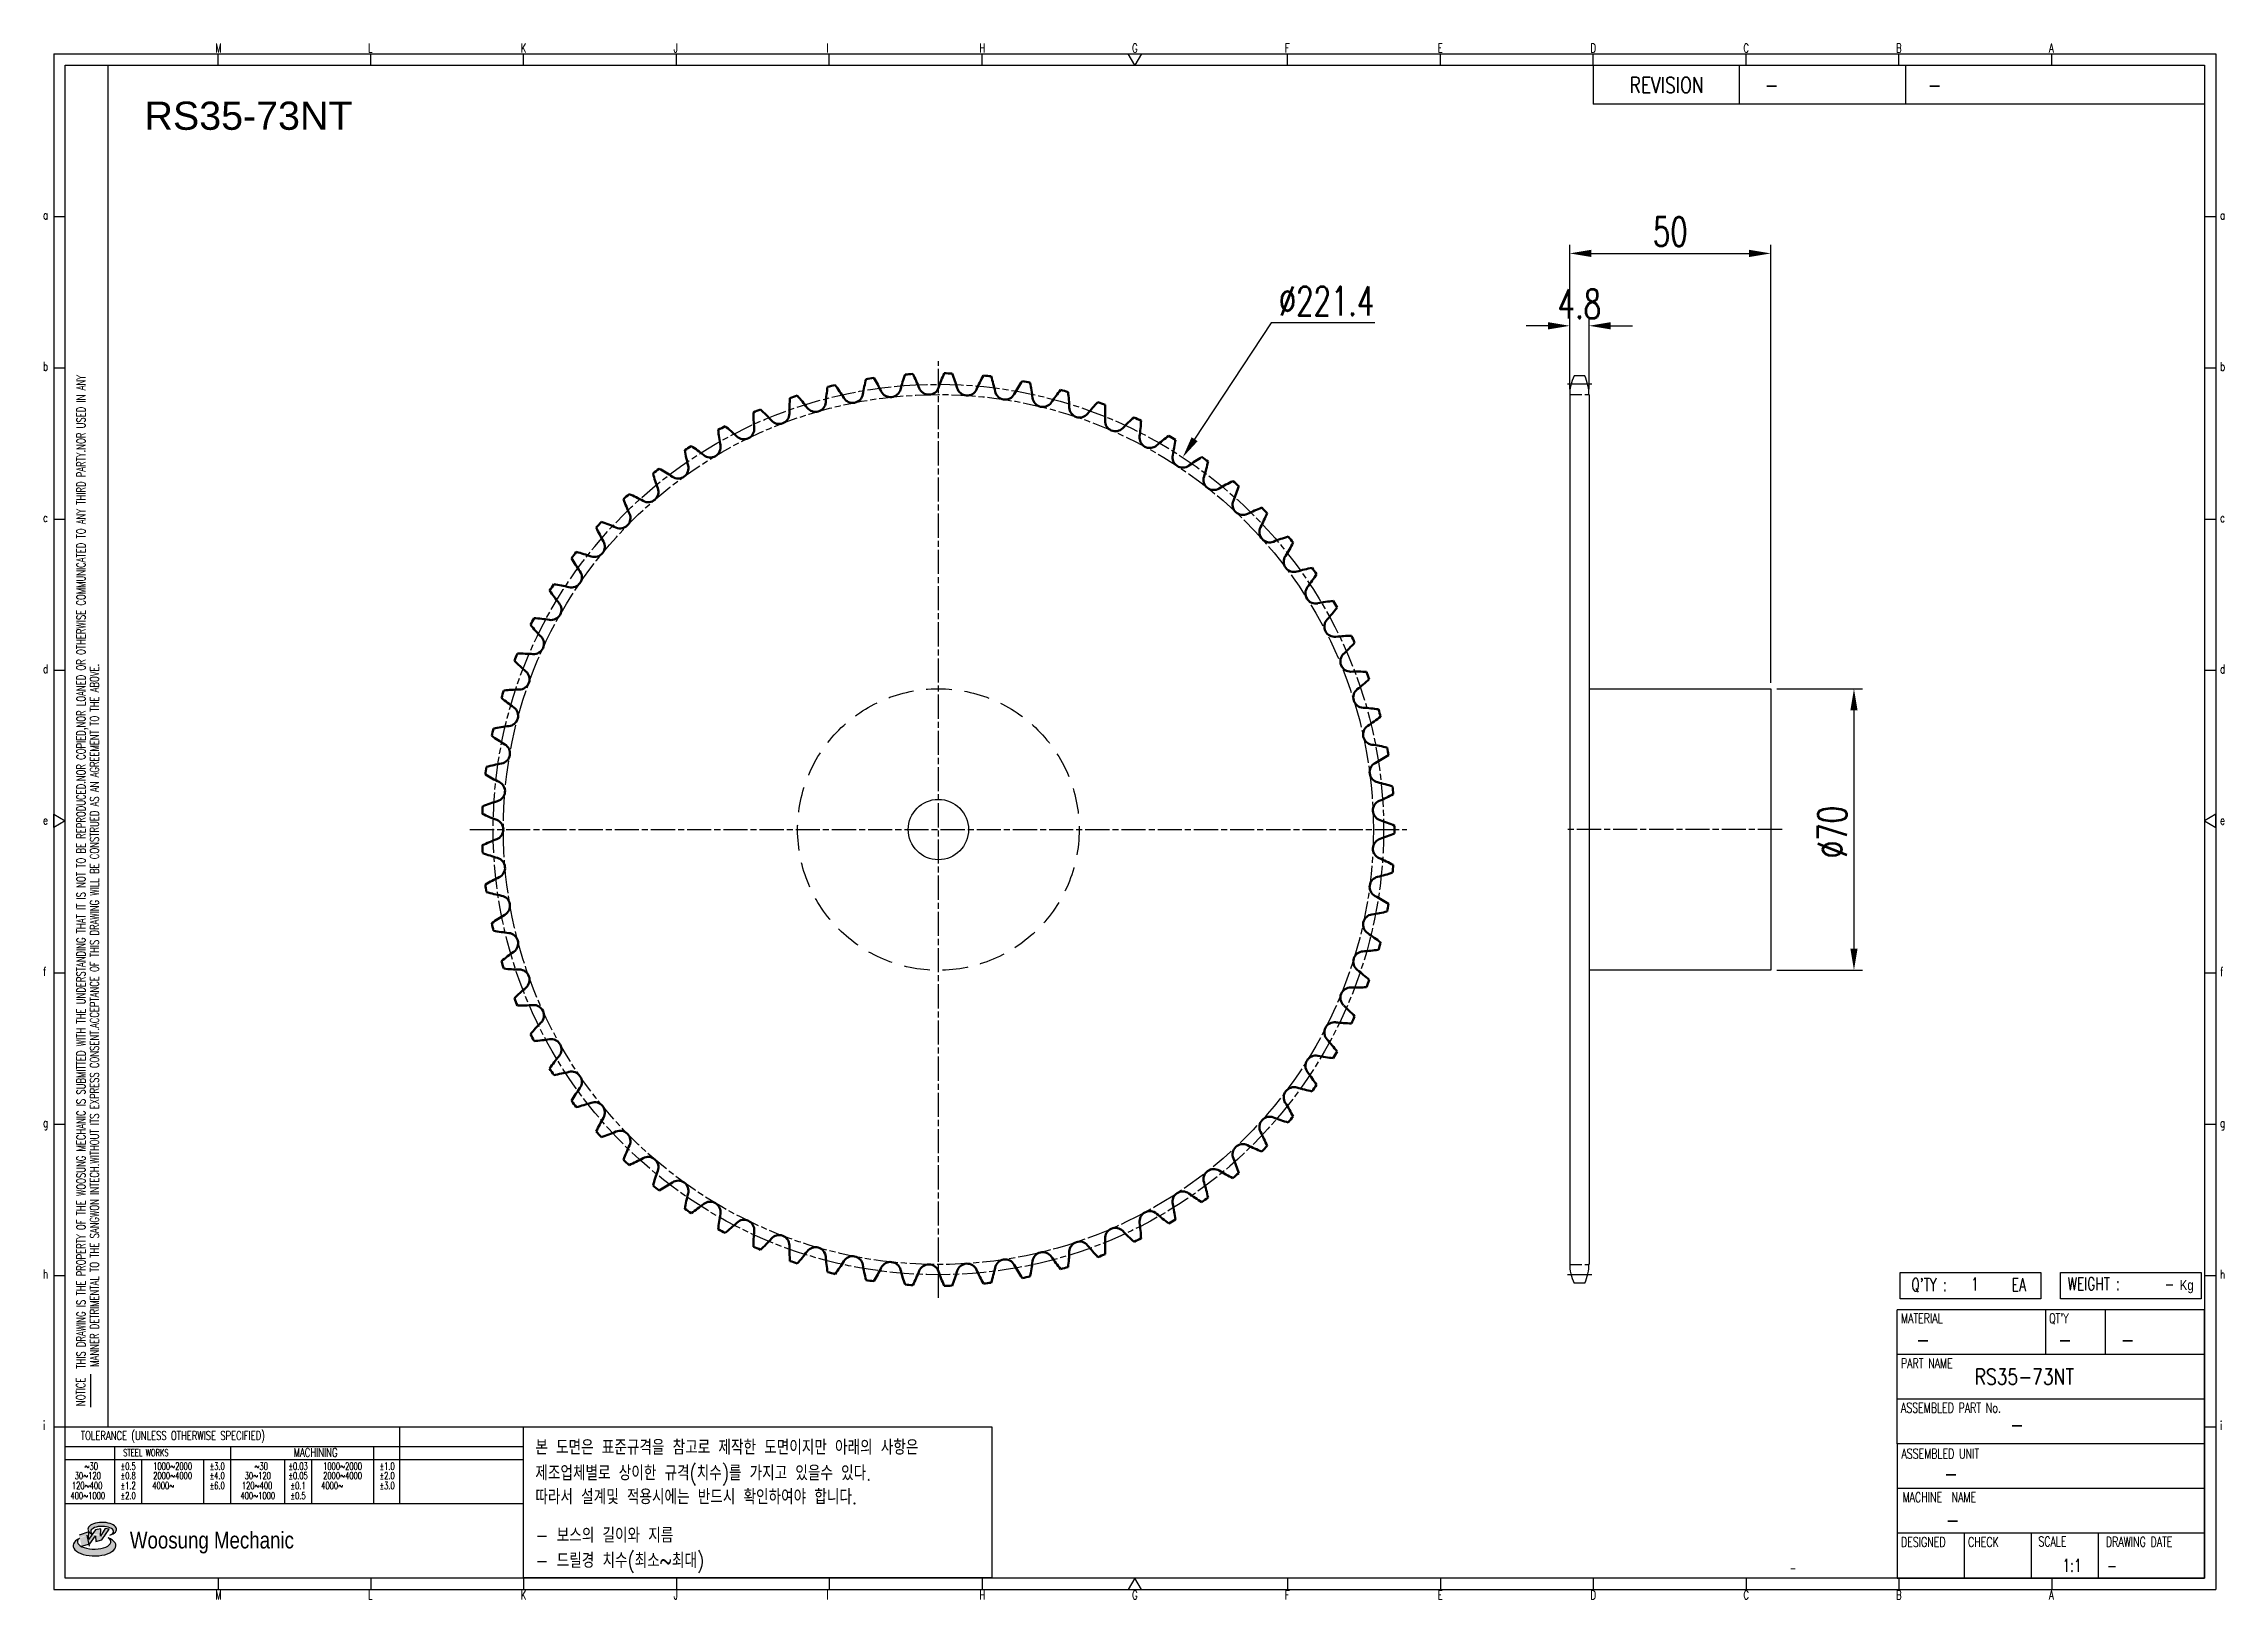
# Model space of a CAD drawing. Header units: millimetres. Extents: x -44813 to -44270, y 1095 to 1482.
import ezdxf
from ezdxf.enums import TextEntityAlignment as Align

# ---------------------------------------------------------------- set-up
doc = ezdxf.new("R2010")
doc.units = ezdxf.units.MM
for name, pattern in [('AM_ISO02W050', [7.5, 6, -1.5]), ('AM_ISO02W050x2', [3.75, 3, -0.75]), ('AM_ISO08W050', [18, 12, -1.5, 3, -1.5]), ('AM_ISO08W050x2', [9, 6, -0.75, 1.5, -0.75]), ('HIDDEN', [9.525, 6.35, -3.175])]:
    doc.linetypes.add(name, pattern=pattern)
for name, color, linetype, lineweight in [('AM_0N', 7, 'Continuous', 50), ('AM_3N', 6, 'AM_ISO02W050', 25), ('AM_7', 4, 'AM_ISO08W050', 25), ('AM_7N', 4, 'AM_ISO08W050', 25)]:
    doc.layers.add(name, color=color, linetype=linetype, lineweight=lineweight)
for name, color, linetype in [('HL', 2, 'HIDDEN'), ('S-DIM', 7, 'Continuous'), ('TITLE', 7, 'Continuous'), ('도면레이아웃', 7, 'Continuous')]:
    doc.layers.add(name, color=color, linetype=linetype)
doc.styles.add('HAN', font='ROMANS.shx', dxfattribs={"width": 0.7, "bigfont": 'whgtxt.shx'})
doc.styles.add('HKD_ST2', font='romans.shx', dxfattribs={"width": 0.7, "height": 4, "bigfont": '@extfont2.shx'})
doc.styles.add('HSG', font='SIMPLEX.shx', dxfattribs={"width": 0.7, "bigfont": 'HSG.shx'})
doc.styles.add('ROMANS', font='romans.shx', dxfattribs={"width": 0.7, "bigfont": 'whgtxt.shx'})
doc.styles.add('SLDTEXTSTYLE4', font='arial.ttf', dxfattribs={"width": 0.8})
doc.styles.get("Standard").update_dxf_attribs({"font": 'arial.ttf'})
doc.dimstyles.new('APP16', dxfattribs={"dimscale": 3, "dimtxt": 2.4, "dimasz": 1.8, "dimexe": 0.7, "dimexo": 0.5, "dimgap": 0.6, "dimtad": 1, "dimtoh": 1, "dimdec": 1, "dimrnd": 0.01, "dimzin": 9, "dimdsep": 46, "dimtxsty": 'HSG', "dimcen": 0, "dimclrd": 1, "dimclre": 1, "dimclrt": 256, "dimazin": 2, "dimtp": 1, "dimtm": 1, "dimtfac": 0.5, "dimtdec": 1, "dimtofl": 0, "dimtmove": 0, "dimatfit": 3, "dimfxl": 0, "dimtvp": 1, "dimtolj": 2, "dimlwd": -1, "dimlwe": -1, "dimarcsym": 0})

# ---------------------------------------------------------------- blocks, each defined once
blk = doc.blocks.new('SUYWSHJH')
at = {"layer": '도면레이아웃'}
h = blk.add_hatch(color=10, dxfattribs=at)
h.paths.add_polyline_path([(1.544, 35.177), (1.554, 34.966), (1.779, 35.034), (2.054, 35.422), (1.908, 35.446), (1.728, 35.167), (1.741, 35.439), (1.547, 35.405), (1.292, 35.041), (1.295, 35.33), (0.943, 35.208), (1.03, 34.8), (1.336, 34.885)])
edge = h.paths.add_edge_path()
edge.add_ellipse((1.795, 35.421), major_axis=(-0.53, 0), ratio=0.487785, start_angle=122.36065, end_angle=403.39574)
edge.add_line((1.411, 35.244), (1.419, 35.261))
edge.add_ellipse((1.798, 35.344), major_axis=(-0.423, 0), ratio=0.444396, start_angle=131.58977, end_angle=386.19408, ccw=False)
edge = h.paths.add_edge_path()
edge.add_ellipse((1.512, 34.815), major_axis=(-0.793, 0), ratio=0.480113, start_angle=314.67633, end_angle=590.85213)
edge.add_ellipse((1.501, 34.958), major_axis=(-0.62, 0), ratio=0.43311, start_angle=331.7024, end_angle=574.42495, ccw=False)
for p, q in [((0, 90.118), (80.15, 90.118)), ((0, 90.118), (0, 33.191)), ((6.089, 89.693), (6.089, 90.118)), ((11.753, 89.693), (11.753, 90.118)), ((17.418, 89.693), (17.418, 90.118)), ((23.082, 89.693), (23.082, 90.118)), ((28.746, 89.693), (28.746, 90.118)), ((34.411, 89.693), (34.411, 90.118)), ((45.739, 89.693), (45.739, 90.118)), ((51.404, 89.693), (51.404, 90.118)), ((57.068, 89.693), (57.068, 90.118)), ((62.732, 89.693), (62.732, 90.118)), ((68.397, 89.693), (68.397, 90.118)), ((74.061, 89.693), (74.061, 90.118)), ((80.15, 90.118), (80.15, 33.191)), ((0, 84.085), (0.425, 84.085)), ((79.725, 84.085), (80.15, 84.085)), ((0, 78.478), (0.425, 78.478)), ((79.725, 78.478), (80.15, 78.478)), ((0, 72.87), (0.425, 72.87)), ((79.725, 72.87), (80.15, 72.87)), ((0, 67.262), (0.425, 67.262)), ((79.725, 67.262), (80.15, 67.262)), ((0, 56.047), (0.425, 56.047)), ((79.725, 56.047), (80.15, 56.047)), ((0, 50.439), (0.425, 50.439)), ((79.725, 50.439), (80.15, 50.439)), ((0, 44.832), (0.425, 44.832)), ((79.725, 44.832), (80.15, 44.832)), ((1.377, 39.947), (1.377, 41.174)), ((0, 39.224), (0.425, 39.224)), ((79.725, 39.224), (80.15, 39.224)), ((0, 33.191), (80.15, 33.191)), ((6.089, 33.616), (6.089, 33.191)), ((11.753, 33.616), (11.753, 33.191)), ((17.418, 33.616), (17.418, 33.191)), ((23.082, 33.616), (23.082, 33.191)), ((28.746, 33.616), (28.746, 33.191)), ((34.411, 33.616), (34.411, 33.191)), ((45.739, 33.616), (45.739, 33.191)), ((51.404, 33.616), (51.404, 33.191)), ((57.068, 33.616), (57.068, 33.191)), ((62.732, 33.616), (62.732, 33.191)), ((68.397, 33.616), (68.397, 33.191)), ((74.061, 33.616), (74.061, 33.191))]:
    blk.add_line(p, q)
at = {"color": 2}
for p, q in [((2.017, 39.224), (2.017, 89.693)), ((0.425, 39.224), (17.418, 39.224)), ((12.816, 39.224), (12.816, 36.382)), ((17.418, 33.616), (17.418, 39.224)), ((0.425, 38.487), (17.418, 38.487)), ((0.425, 38.012), (17.418, 38.012)), ((2.257, 38.487), (2.257, 36.382)), ((3.257, 38.012), (3.257, 36.382)), ((5.557, 38.012), (5.557, 36.382)), ((6.557, 38.5), (6.557, 36.382)), ((8.557, 38.012), (8.557, 36.382)), ((9.557, 38.026), (9.557, 36.382)), ((11.857, 38.487), (11.857, 36.382)), ((0.425, 36.382), (17.418, 36.382))]:
    blk.add_line(p, q, dxfattribs=at)
at = {"color": 6, "ltscale": 0.5}
for p, q in [((57.068, 89.693), (57.068, 88.246)), ((62.47, 89.693), (62.47, 88.246)), ((68.635, 89.693), (68.635, 88.246)), ((79.725, 88.246), (57.068, 88.246)), ((68.336, 38.59), (68.336, 43.563)), ((79.725, 43.563), (68.336, 43.563)), ((73.827, 43.563), (73.827, 41.905)), ((76.037, 43.563), (76.037, 41.905)), ((79.725, 38.59), (79.725, 43.563)), ((79.725, 41.905), (68.336, 41.905)), ((79.725, 40.248), (68.336, 40.248)), ((68.336, 38.59), (68.336, 33.616)), ((79.725, 38.59), (68.336, 38.59)), ((79.725, 33.616), (79.725, 38.59)), ((79.725, 36.932), (68.336, 36.932)), ((79.725, 35.274), (68.336, 35.274)), ((70.822, 33.616), (70.822, 35.274)), ((73.309, 33.616), (73.309, 35.274)), ((75.796, 33.616), (75.796, 35.274)), ((68.336, 33.616), (79.725, 33.616))]:
    blk.add_line(p, q, dxfattribs=at)
for points in [[(40.075, 89.693), (39.83, 90.118), (40.32, 90.118)], [(0.425, 89.693), (79.725, 89.693), (79.725, 33.616), (0.425, 33.616)], [(0.425, 61.679), (0, 61.433), (0, 61.924)], [(79.725, 61.679), (80.15, 61.433), (80.15, 61.924)], [(40.075, 33.616), (39.83, 33.191), (40.32, 33.191)]]:
    blk.add_lwpolyline(points, close=True)
at = {"layer": 'TITLE', "color": 20}
for p, q in [((68.449, 43.961), (68.449, 44.936)), ((68.449, 44.936), (73.654, 44.936)), ((73.654, 44.936), (73.654, 43.961)), ((74.39, 43.961), (74.39, 44.936)), ((74.39, 44.936), (79.595, 44.936)), ((79.595, 44.936), (79.595, 43.961)), ((73.654, 43.961), (68.449, 43.961)), ((79.595, 43.961), (74.39, 43.961))]:
    blk.add_line(p, q, dxfattribs=at)
at = {"layer": '도면레이아웃'}
for p, q in [((1.295, 35.33), (0.943, 35.208)), ((1.03, 34.8), (1.336, 34.885)), ((1.224, 35.208), (1.311, 34.8)), ((1.224, 35.208), (1.224, 35.208)), ((1.547, 35.405), (1.292, 35.041)), ((1.292, 35.041), (1.295, 35.33)), ((1.336, 34.885), (1.544, 35.177)), ((1.419, 35.261), (1.411, 35.244)), ((1.544, 35.177), (1.554, 34.966)), ((1.741, 35.439), (1.547, 35.405)), ((1.554, 34.966), (1.779, 35.034)), ((1.908, 35.446), (1.728, 35.167)), ((1.728, 35.167), (1.741, 35.439)), ((1.779, 35.034), (2.054, 35.422)), ((2.054, 35.422), (1.908, 35.446))]:
    blk.add_line(p, q, dxfattribs=at)
for centre, major_axis, ratio, start_param, end_param in [((1.795, 35.421), (-0.53, 0), 0.487785, 2.135596, 7.040584), ((1.512, 34.815), (-0.793, 0), 0.480113, 5.492138, 10.312315), ((1.501, 34.958), (-0.62, 0), 0.43311, 5.789299, 10.025607), ((1.798, 35.344), (-0.423, 0), 0.444396, 2.296675, 6.740358)]:
    blk.add_ellipse(centre, major_axis=major_axis, ratio=ratio, start_param=start_param, end_param=end_param, dxfattribs=at)
at = {"color": 4, "style": 'HKD_ST2', "width": 0.7}
for s, p in [('M', (5.988, 90.164)), ('L', (11.652, 90.164)), ('K', (17.316, 90.164)), ('J', (22.981, 90.164)), ('I', (28.645, 90.164)), ('H', (34.309, 90.164)), ('G', (39.974, 90.164)), ('F', (45.638, 90.164)), ('E', (51.302, 90.164)), ('D', (56.967, 90.164)), ('C', (62.631, 90.164)), ('B', (68.295, 90.164)), ('A', (73.96, 90.164)), ('a', (-0.395, 83.976)), ('a', (80.305, 83.97)), ('b', (-0.395, 78.368)), ('b', (80.305, 78.362)), ('c', (-0.395, 72.76)), ('c', (80.305, 72.754)), ('d', (-0.395, 67.153)), ('d', (80.305, 67.147)), ('e', (-0.395, 61.545)), ('e', (80.305, 61.539)), ('f', (-0.395, 55.937)), ('f', (80.305, 55.931)), ('g', (-0.395, 50.33)), ('g', (80.305, 50.324)), ('h', (-0.395, 44.722)), ('h', (80.305, 44.716)), ('i', (-0.395, 39.114)), ('i', (80.305, 39.108)), ('M', (5.988, 32.824)), ('L', (11.652, 32.824)), ('K', (17.316, 32.824)), ('J', (22.981, 32.824)), ('I', (28.645, 32.824)), ('H', (34.309, 32.824)), ('G', (39.974, 32.824)), ('F', (45.638, 32.824)), ('E', (51.302, 32.824)), ('D', (56.967, 32.824)), ('C', (62.631, 32.824)), ('B', (68.295, 32.824)), ('A', (73.96, 32.824))]:
    blk.add_text(s, height=0.326, dxfattribs=at).set_placement(p)
for s, height, style, width, p in [('REVISION', 0.5806, 'HAN', 0.8, (58.415, 88.664)), ('-', 0.581, 'HAN', 0.8, (63.426, 88.664)), ('-', 0.581, 'HAN', 0.8, (69.468, 88.664)), ("Q'TY : ", 0.4746, 'HKD_ST2', 0.7, (68.857, 44.253)), ('1', 0.475, 'HKD_ST2', 0.7, (71.071, 44.275)), ('EA', 0.4746, 'HKD_ST2', 0.7, (72.578, 44.253)), ('WEIGHT : ', 0.4746, 'HKD_ST2', 0.7, (74.65, 44.286)), ('-', 0.581, 'HAN', 0.8, (69.029, 42.157)), ('-', 0.581, 'HAN', 0.8, (74.289, 42.157)), ('-', 0.581, 'HAN', 0.8, (76.623, 42.157)), ('-', 0.581, 'HAN', 0.8, (72.515, 39.013)), ('-', 0.581, 'HAN', 0.8, (70.067, 37.189)), ('-', 0.581, 'HAN', 0.8, (70.126, 35.48)), ('1:1', 0.4746, 'HKD_ST2', 0.7, (74.458, 33.848)), ('-', 0.475, 'HKD_ST2', 0.7, (76.112, 33.837))]:
    blk.add_text(s, height=height, dxfattribs=dict(style=style, width=width)).set_placement(p)
at = {"color": 1, "style": 'HKD_ST2', "width": 0.7}
for s, p in [(' THIS DRAWING IS THE PROPERTY OF THE WOOSUNG MECHANIC IS SUBMITTED WITH THE UNDERSTANDING THAT IT IS NOT TO BE REPRODUCED.NOR COPIED,NOR LOANED OR OTHERWISE COMMUNICATED TO ANY THIRD PARTY.NOR USED IN ANY', (1.173, 41.217)), ('MANNER DETRIMENTAL TO THE SANGWON INTECH.WITHOUT ITS EXPRESS CONSENT.ACCEPTANCE OF THIS DRAWING WILL BE CONSTRUED AS AN AGREEMENT TO THE ABOVE.', (1.672, 41.447))]:
    blk.add_text(s, height=0.326266, rotation=90, dxfattribs=at).set_placement(p)
at = {"style": 'HKD_ST2', "width": 0.7}
blk.add_text('-', height=0.475, dxfattribs=at).set_placement((78.613, 44.286), align=Align.RIGHT)
at = {"color": 4, "style": 'HKD_ST2', "width": 0.7}
for s, height, p in [('MATERIAL', 0.3651, (68.474, 43.425)), ("QT'Y", 0.3651, (73.965, 43.425)), ('PART NAME', 0.3651, (68.474, 41.756)), ('ASSEMBLED PART No.', 0.36511, (68.474, 40.109)), ('ASSEMBLED UNIT', 0.36511, (68.49, 38.408)), ('MACHINE  NAME', 0.36511, (68.532, 36.794)), ('DESIGNED', 0.3651, (68.474, 35.136)), ('CHECK', 0.3651, (70.961, 35.136)), ('SCALE', 0.3651, (73.566, 35.153)), ('DRAWING DATE', 0.36511, (76.071, 35.141))]:
    blk.add_text(s, height=height, dxfattribs=at).set_placement(p, align=Align.TOP_LEFT)
at = {"style": 'HKD_ST2', "width": 0.7}
blk.add_text('NOTICE', height=0.3263, rotation=90, dxfattribs=at).set_placement((1.163, 39.988))
for s, height, style, width, p in [('TOLERANCE (UNLESS OTHERWISE SPECIFIED)', 0.32627, 'HKD_ST2', 0.7, (4.417, 38.896)), ('-', 0.326, 'ROMANS', 0.65, (64.469, 33.975))]:
    blk.add_text(s, height=height, dxfattribs=dict(style=style, width=width)).set_placement(p, align=Align.MIDDLE_CENTER)
at = {"color": 4, "style": 'HKD_ST2', "width": 0.7}
for s, height, p in [('STEEL WORKS', 0.26101, (3.416, 38.268)), ('MACHINING', 0.3263, (9.707, 38.27)), ('%%P0.5', 0.261, (2.757, 37.762)), ('%%P0.8', 0.261, (2.757, 37.411)), ('%%P3.0', 0.261, (6.057, 37.762)), ('%%P4.0', 0.261, (6.057, 37.411)), ('%%P0.03', 0.261, (9.057, 37.762)), ('%%P0.05', 0.261, (9.057, 37.411)), ('%%P1.0', 0.261, (12.357, 37.762)), ('%%P2.0', 0.261, (12.357, 37.411)), ('%%P1.2', 0.261, (2.757, 37.045)), ('%%P2.0', 0.261, (2.757, 36.67)), ('%%P6.0', 0.261, (6.057, 37.045)), ('%%P0.1', 0.261, (9.057, 37.045)), ('%%P0.5', 0.261, (9.057, 36.67)), ('%%P3.0', 0.261, (12.357, 37.045))]:
    blk.add_text(s, height=height, dxfattribs=at).set_placement(p, align=Align.MIDDLE)
for s, height, p in [('30%%126120', 0.261, (1.263, 37.411)), ('%%12630', 0.261, (1.389, 37.762)), ('2000%%1264000', 0.26101, (4.407, 37.411)), ('1000%%1262000', 0.26101, (4.407, 37.762)), ('30%%126120', 0.261, (7.563, 37.411)), ('%%12630', 0.261, (7.689, 37.762)), ('2000%%1264000', 0.26101, (10.707, 37.411)), ('1000%%1262000', 0.26101, (10.707, 37.762)), ('400%%1261000', 0.26101, (1.263, 36.67)), ('120%%126400', 0.26101, (1.237, 37.045)), ('4000%%126', 0.261, (4.061, 37.045)), ('400%%1261000', 0.26101, (7.563, 36.67)), ('120%%126400', 0.26101, (7.537, 37.045)), ('4000%%126', 0.261, (10.321, 37.045))]:
    blk.add_text(s, height=height, dxfattribs=at).set_placement(p, align=Align.MIDDLE_CENTER)
at = {"color": 1, "style": 'SLDTEXTSTYLE4', "width": 0.8}
blk.add_text('Woosung Mechanic', height=0.61957, dxfattribs=at).set_placement((2.822, 34.711))
at = {"layer": 'TITLE', "width": 0.8}
blk.add_text('Kg', height=0.3789, dxfattribs=at).set_placement((78.807, 44.286))
blk = doc.blocks.new('*D877')
at = {"layer": 'Defpoints', "color": 0, "transparency": 16777216}
for p in [(-44383.08, 1321.5), (-44383.08, 1251.5), (-44362.4, 1251.5)]:
    blk.add_point(p, dxfattribs=at)
at = {"layer": 'S-DIM', "color": 1, "transparency": 16777216}
for p, q in [((-44381.58, 1321.5), (-44360.3, 1321.5)), ((-44362.4, 1316.1), (-44362.4, 1256.9)), ((-44381.58, 1251.5), (-44360.3, 1251.5))]:
    blk.add_line(p, q, dxfattribs=at)
for points in [[(-44363.3, 1316.1), (-44361.5, 1316.1), (-44362.4, 1321.5)], [(-44363.3, 1256.9), (-44361.5, 1256.9), (-44362.4, 1251.5)]]:
    blk.add_solid(points, dxfattribs=at)
at = {"layer": 'S-DIM', "transparency": 16777216, "insert": (-44367.8, 1285.87), "char_height": 7.2, "attachment_point": 5, "rotation": 90, "style": 'HSG'}
blk.add_mtext('\\A2;%%c70', dxfattribs=at)
blk = doc.blocks.new('*D878')
at = {"layer": 'Defpoints', "color": 0, "transparency": 16777216}
for p in [(-44428.28, 1411.75), (-44433.08, 1394.47), (-44428.28, 1394.47)]:
    blk.add_point(p, dxfattribs=at)
at = {"layer": 'S-DIM', "color": 1, "transparency": 16777216}
for p, q in [((-44438.48, 1411.75), (-44443.88, 1411.75)), ((-44433.08, 1395.97), (-44433.08, 1413.85)), ((-44428.28, 1395.97), (-44428.28, 1413.85)), ((-44422.88, 1411.75), (-44417.48, 1411.75))]:
    blk.add_line(p, q, dxfattribs=at)
for points in [[(-44438.48, 1412.65), (-44438.48, 1410.85), (-44433.08, 1411.75)], [(-44422.88, 1412.65), (-44422.88, 1410.85), (-44428.28, 1411.75)]]:
    blk.add_solid(points, dxfattribs=at)
at = {"layer": 'S-DIM', "transparency": 16777216, "insert": (-44430.68, 1417.15), "char_height": 7.2, "attachment_point": 5, "style": 'HSG'}
blk.add_mtext('\\A2;4.8', dxfattribs=at)
blk = doc.blocks.new('*D879')
at = {"layer": 'Defpoints', "color": 0, "transparency": 16777216}
for p in [(-44383.08, 1429.75), (-44433.08, 1394.47), (-44383.08, 1321.5)]:
    blk.add_point(p, dxfattribs=at)
at = {"layer": 'S-DIM', "color": 1, "transparency": 16777216}
for p, q in [((-44433.08, 1395.97), (-44433.08, 1431.85)), ((-44383.08, 1323), (-44383.08, 1431.85)), ((-44427.68, 1429.75), (-44388.48, 1429.75))]:
    blk.add_line(p, q, dxfattribs=at)
for points in [[(-44427.68, 1430.65), (-44427.68, 1428.85), (-44433.08, 1429.75)], [(-44388.48, 1430.65), (-44388.48, 1428.85), (-44383.08, 1429.75)]]:
    blk.add_solid(points, dxfattribs=at)
at = {"layer": 'S-DIM', "transparency": 16777216, "insert": (-44408.08, 1435.15), "char_height": 7.2, "attachment_point": 5, "style": 'HSG'}
blk.add_mtext('\\A2;50', dxfattribs=at)
blk = doc.blocks.new('*D880')
at = {"layer": 'Defpoints', "color": 0, "transparency": 16777216}
for p in [(-44529.31, 1379.04), (-44650.82, 1193.96)]:
    blk.add_point(p, dxfattribs=at)
at = {"layer": 'S-DIM', "color": 1, "transparency": 16777216}
for p, q in [((-44507.33, 1412.51), (-44526.35, 1383.55)), ((-44481.53, 1412.51), (-44507.33, 1412.51))]:
    blk.add_line(p, q, dxfattribs=at)
blk.add_solid([(-44527.1, 1384.04), (-44525.6, 1383.06), (-44529.31, 1379.04)], dxfattribs=at)
at = {"layer": 'S-DIM', "transparency": 16777216, "insert": (-44493.53, 1417.91), "char_height": 7.2, "attachment_point": 5, "style": 'HSG'}
blk.add_mtext('\\A2;∅221.4', dxfattribs=at)

msp = doc.modelspace()

# ---------------------------------------------------------------- linework, layer by layer
for p, q in [((-44429.35, 1399.27), (-44432.01, 1399.27)), ((-44433.08, 1394.47), (-44433.08, 1178.52)), ((-44428.28, 1394.47), (-44428.28, 1178.52)), ((-44429.35, 1173.72), (-44432.01, 1173.72))]:
    msp.add_line(p, q)
msp.add_lwpolyline([(-44428.28, 1321.5), (-44383.08, 1321.5), (-44383.08, 1251.5), (-44428.28, 1251.5)])
at = {"color": 4}
msp.add_lwpolyline([(-44693.19, 1138.02), (-44576.74, 1138.02), (-44576.74, 1100.41), (-44693.19, 1100.41)], close=True, dxfattribs=at)
msp.add_circle((-44590.06, 1286.5), 7.5)
for centre, start, end in [((-44421.78, 1394.47), 154.8633, 180), ((-44439.58, 1394.47), 0, 25.1367), ((-44421.78, 1178.52), 180, 205.1367), ((-44439.58, 1178.52), 334.8633, 0)]:
    msp.add_arc(centre, 11.3, start, end)
at = {"layer": 'AM_0N'}
for centre, radius, start, end in [((-44555.2, 1384.53), 45.72, 160.6911, 165.5479), ((-44590.06, 1286.5), 113.45, 93.2118, 94.1855), ((-44637.26, 1379.23), 45.72, 21.8493, 26.7062), ((-44546.9, 1381.17), 45.72, 155.7596, 160.6164), ((-44590.06, 1286.5), 113.45, 88.2803, 89.254), ((-44629.12, 1382.94), 45.72, 16.9178, 21.7747), ((-44538.92, 1377.11), 45.72, 150.8281, 155.6849), ((-44590.06, 1286.5), 113.45, 83.3488, 84.3224), ((-44620.68, 1385.94), 45.72, 11.9863, 16.8431), ((-44581.38, 1390.18), 45.72, 175.4856, 180.3425), ((-44590.06, 1286.5), 113.45, 108.0063, 108.98), ((-44659.38, 1364.1), 45.72, 36.6438, 41.5007), ((-44572.5, 1389.05), 45.72, 170.5541, 175.411), ((-44590.06, 1286.5), 113.45, 103.0748, 104.0485), ((-44652.45, 1369.77), 45.72, 31.7123, 36.5692), ((-44611.37, 1395.15), 2.57, 211.7123, 350.4795), ((-44563.75, 1387.16), 45.72, 165.6226, 170.4795), ((-44590.06, 1286.5), 113.45, 98.1433, 99.117), ((-44645.06, 1374.82), 45.72, 26.7808, 31.6377), ((-44601.95, 1396.58), 2.57, 206.7808, 345.5479), ((-44592.45, 1397.2), 2.57, 201.8493, 340.6164), ((-44582.92, 1396.99), 2.57, 196.9178, 335.6849), ((-44573.45, 1395.97), 2.57, 191.9863, 330.7534), ((-44531.32, 1372.38), 45.72, 145.8966, 150.7534), ((-44590.06, 1286.5), 113.45, 78.4173, 79.3909), ((-44612.02, 1388.2), 45.72, 7.0548, 11.9116), ((-44564.1, 1394.13), 2.57, 187.0548, 325.8219), ((-44524.15, 1367.01), 45.72, 140.9651, 145.8219), ((-44590.06, 1286.5), 113.45, 73.4858, 74.4594), ((-44603.19, 1389.71), 45.72, 2.1233, 6.9801), ((-44590.06, 1286.5), 113.45, 112.9378, 113.9115), ((-44590.33, 1390.55), 45.72, 180.4171, 185.274), ((-44665.79, 1357.85), 45.72, 41.5753, 46.4322), ((-44629.67, 1389.9), 2.57, 221.5753, 0.3425), ((-44620.63, 1392.92), 2.57, 216.6438, 355.411), ((-44554.94, 1391.5), 2.57, 182.1233, 320.8904), ((-44517.48, 1361.04), 45.72, 136.0336, 140.8904), ((-44590.06, 1286.5), 113.45, 68.5543, 69.5279), ((-44594.27, 1390.46), 45.72, 357.1918, 2.0486), ((-44546.05, 1388.1), 2.57, 177.1918, 315.9589), ((-44511.34, 1354.53), 45.72, 131.1021, 135.9589), ((-44590.06, 1286.5), 113.45, 63.6228, 64.5964), ((-44585.32, 1390.44), 45.72, 352.2603, 357.1171), ((-44590.06, 1286.5), 113.45, 117.8693, 118.843), ((-44599.27, 1390.14), 45.72, 185.3486, 190.2055), ((-44671.64, 1351.08), 45.72, 46.5068, 51.3637), ((-44638.41, 1386.11), 2.57, 226.5068, 5.274), ((-44537.47, 1383.94), 2.57, 172.2603, 311.0274), ((-44505.78, 1347.51), 45.72, 126.1706, 131.0274), ((-44590.06, 1286.5), 113.45, 58.6913, 59.6649), ((-44576.4, 1389.65), 45.72, 347.3288, 352.1856), ((-44590.06, 1286.5), 113.45, 122.8008, 123.7745), ((-44608.15, 1388.96), 45.72, 190.2801, 195.137), ((-44676.89, 1343.83), 45.72, 51.4384, 56.2952), ((-44646.8, 1381.58), 2.57, 231.4384, 10.2055), ((-44529.29, 1379.05), 2.57, 167.3288, 306.0959), ((-44500.85, 1340.04), 45.72, 121.239, 126.0959), ((-44590.06, 1286.5), 113.45, 53.7597, 54.7334), ((-44567.59, 1388.09), 45.72, 342.3973, 347.2541), ((-44590.06, 1286.5), 113.45, 127.7323, 128.706), ((-44616.89, 1387.03), 45.72, 195.2116, 200.0685), ((-44681.5, 1336.15), 45.72, 56.3699, 61.2267), ((-44654.76, 1376.35), 2.57, 236.3699, 15.137), ((-44521.56, 1373.49), 2.57, 162.3973, 301.1644), ((-44496.57, 1332.17), 45.72, 116.3075, 121.1644), ((-44590.06, 1286.5), 113.45, 48.8282, 49.8019), ((-44558.94, 1385.78), 45.72, 337.4658, 342.3226), ((-44590.06, 1286.5), 113.45, 132.6639, 133.6375), ((-44625.43, 1384.35), 45.72, 200.1432, 205), ((-44685.43, 1328.11), 45.72, 61.3014, 66.1582), ((-44662.24, 1370.46), 2.57, 241.3014, 20.0685), ((-44514.34, 1367.28), 2.57, 157.4658, 296.2329), ((-44492.99, 1323.96), 45.72, 111.376, 116.2329), ((-44590.06, 1286.5), 113.45, 43.8967, 44.8704), ((-44590.06, 1286.5), 113.45, 137.5954, 138.569), ((-44633.71, 1380.95), 45.72, 205.0747, 209.9315), ((-44688.65, 1319.75), 45.72, 66.2329, 71.0897), ((-44669.19, 1363.94), 2.57, 246.2329, 25), ((-44507.67, 1360.47), 2.57, 152.5342, 291.3014), ((-44550.52, 1382.74), 45.72, 332.5342, 337.3911), ((-44675.56, 1356.85), 2.57, 251.1644, 29.9315), ((-44490.13, 1315.48), 45.72, 106.4445, 111.3014), ((-44542.39, 1378.98), 45.72, 327.6027, 332.4596), ((-44590.06, 1286.5), 113.45, 38.9652, 39.9389), ((-44681.29, 1349.24), 2.57, 256.0959, 34.863), ((-44590.06, 1286.5), 113.45, 142.5269, 143.5005), ((-44641.67, 1376.85), 45.72, 210.0062, 214.863), ((-44691.15, 1311.15), 45.72, 71.1644, 76.0212), ((-44501.62, 1353.11), 2.57, 147.6027, 286.3699), ((-44488.01, 1306.78), 45.72, 101.513, 106.3699), ((-44590.06, 1286.5), 113.45, 34.0337, 35.0074), ((-44590.06, 1286.5), 113.45, 147.4584, 148.432), ((-44649.25, 1372.07), 45.72, 214.9377, 219.7945), ((-44692.89, 1302.37), 45.72, 76.0959, 80.9527), ((-44496.22, 1345.26), 2.57, 142.6712, 281.4384), ((-44534.62, 1374.54), 45.72, 322.6712, 327.5281), ((-44686.35, 1341.17), 2.57, 261.0274, 39.7945), ((-44486.64, 1297.94), 45.72, 96.5815, 101.4384), ((-44527.25, 1369.45), 45.72, 317.7397, 322.5966), ((-44590.06, 1286.5), 113.45, 29.1022, 30.0759), ((-44590.06, 1286.5), 113.45, 152.3899, 153.3635), ((-44656.39, 1366.67), 45.72, 219.8692, 224.726), ((-44690.69, 1332.69), 2.57, 265.9589, 44.726), ((-44693.88, 1293.48), 45.72, 81.0274, 85.8842), ((-44491.52, 1336.98), 2.57, 137.7397, 276.5068), ((-44486.04, 1289), 45.72, 91.65, 96.5068), ((-44590.06, 1286.5), 113.45, 24.1707, 25.1444), ((-44590.06, 1286.5), 113.45, 157.3214, 158.2951), ((-44694.09, 1284.52), 45.72, 85.9589, 90.8157), ((-44487.54, 1328.32), 2.57, 132.8082, 271.5753), ((-44520.35, 1363.74), 45.72, 312.8082, 317.6651), ((-44663.03, 1360.67), 45.72, 224.8007, 229.6575), ((-44694.29, 1323.87), 2.57, 270.8904, 49.6575), ((-44486.21, 1280.05), 45.72, 86.7185, 91.5753), ((-44513.97, 1357.46), 45.72, 307.8767, 312.7336), ((-44590.06, 1286.5), 113.45, 19.2392, 20.2129), ((-44590.06, 1286.5), 113.45, 162.2529, 163.2266), ((-44669.14, 1354.12), 45.72, 229.7322, 234.589), ((-44693.54, 1275.59), 45.72, 90.8904, 95.7473), ((-44484.33, 1319.35), 2.57, 127.8767, 266.6438), ((-44697.12, 1314.77), 2.57, 275.8219, 54.589), ((-44487.15, 1271.15), 45.72, 81.787, 86.6438), ((-44481.89, 1310.14), 2.57, 122.9452, 261.7123), ((-44508.15, 1350.66), 45.72, 302.9452, 307.8021), ((-44590.06, 1286.5), 113.45, 14.3077, 15.2814), ((-44590.06, 1286.5), 113.45, 167.1844, 168.1581), ((-44674.66, 1347.08), 45.72, 234.6637, 239.5205), ((-44692.22, 1266.73), 45.72, 95.8219, 100.6788), ((-44699.15, 1305.46), 2.57, 280.7534, 59.5205), ((-44488.85, 1262.36), 45.72, 76.8555, 81.7123), ((-44590.06, 1286.5), 113.45, 9.3762, 10.3498), ((-44590.06, 1286.5), 113.45, 172.1159, 173.0896), ((-44690.14, 1258.03), 45.72, 100.7534, 105.6103), ((-44480.26, 1300.75), 2.57, 118.0137, 256.7808), ((-44502.94, 1343.38), 45.72, 298.0137, 302.8705), ((-44679.55, 1339.58), 45.72, 239.5952, 244.4521), ((-44700.38, 1296.02), 2.57, 285.6849, 64.4521), ((-44491.3, 1253.75), 45.72, 71.924, 76.7808), ((-44590.06, 1286.5), 113.45, 4.4447, 5.4183), ((-44590.06, 1286.5), 113.45, 177.0474, 178.0211), ((-44687.32, 1249.53), 45.72, 105.6849, 110.5418), ((-44479.44, 1291.26), 2.57, 113.0822, 251.8493), ((-44498.37, 1335.68), 45.72, 293.0822, 297.939), ((-44683.79, 1331.69), 45.72, 244.5267, 249.3836), ((-44700.79, 1286.5), 2.57, 290.6164, 69.3836), ((-44494.48, 1245.38), 45.72, 66.9925, 71.8493), ((-44494.48, 1327.62), 45.72, 288.1507, 293.0075), ((-44590.06, 1286.5), 113.45, 359.5132, 0.4868), ((-44683.79, 1241.3), 45.72, 110.6164, 115.4733), ((-44590.06, 1286.5), 113.45, 181.9789, 182.9526), ((-44687.32, 1323.47), 45.72, 249.4582, 254.3151), ((-44479.44, 1281.73), 2.57, 108.1507, 246.9178), ((-44679.55, 1233.41), 45.72, 115.5479, 120.4048), ((-44700.38, 1276.98), 2.57, 295.5479, 74.3151), ((-44480.26, 1272.24), 2.57, 103.2192, 241.9863), ((-44491.3, 1319.25), 45.72, 283.2192, 288.076), ((-44498.37, 1237.31), 45.72, 62.061, 66.9178), ((-44590.06, 1286.5), 113.45, 354.5817, 355.5553), ((-44590.06, 1286.5), 113.45, 186.9104, 187.8841), ((-44690.14, 1314.97), 45.72, 254.3897, 259.2466), ((-44699.15, 1267.53), 2.57, 300.4795, 79.2466), ((-44502.94, 1229.61), 45.72, 57.1295, 61.9863), ((-44674.66, 1225.92), 45.72, 120.4795, 125.3363), ((-44481.89, 1262.86), 2.57, 98.2877, 237.0548), ((-44488.85, 1310.64), 45.72, 278.2877, 283.1445), ((-44590.06, 1286.5), 113.45, 349.6502, 350.6238), ((-44590.06, 1286.5), 113.45, 191.8419, 192.8156), ((-44692.22, 1306.26), 45.72, 259.3212, 264.1781), ((-44697.12, 1258.22), 2.57, 305.411, 84.1781), ((-44508.15, 1222.33), 45.72, 52.1979, 57.0548), ((-44590.06, 1286.5), 113.45, 344.7186, 345.6923), ((-44669.14, 1218.87), 45.72, 125.411, 130.2678), ((-44590.06, 1286.5), 113.45, 196.7734, 197.7471), ((-44484.33, 1253.64), 2.57, 93.3562, 232.1233), ((-44487.15, 1301.85), 45.72, 273.3562, 278.213), ((-44693.54, 1297.4), 45.72, 264.2527, 269.1096), ((-44663.03, 1212.32), 45.72, 130.3425, 135.1993), ((-44694.29, 1249.13), 2.57, 310.3425, 89.1096), ((-44487.54, 1244.68), 2.57, 88.4247, 227.1918), ((-44486.21, 1292.94), 45.72, 268.4247, 273.2815), ((-44513.97, 1215.53), 45.72, 47.2664, 52.1233), ((-44590.06, 1286.5), 113.45, 339.7871, 340.7608), ((-44590.06, 1286.5), 113.45, 201.7049, 202.6786), ((-44694.09, 1288.47), 45.72, 269.1843, 274.0411), ((-44690.69, 1240.3), 2.57, 315.274, 94.0411), ((-44520.35, 1209.25), 45.72, 42.3349, 47.1918), ((-44656.39, 1206.32), 45.72, 135.274, 140.1308), ((-44491.52, 1236.02), 2.57, 83.4932, 222.2603), ((-44486.04, 1283.99), 45.72, 263.4932, 268.35), ((-44590.06, 1286.5), 113.45, 334.8556, 335.8293), ((-44590.06, 1286.5), 113.45, 206.6365, 207.6101), ((-44693.88, 1279.52), 45.72, 274.1158, 278.9726), ((-44686.35, 1231.82), 2.57, 320.2055, 98.9726), ((-44527.25, 1203.55), 45.72, 37.4034, 42.2603), ((-44590.06, 1286.5), 113.45, 329.9241, 330.8978), ((-44649.25, 1200.92), 45.72, 140.2055, 145.0623), ((-44590.06, 1286.5), 113.45, 211.568, 212.5416), ((-44692.89, 1270.62), 45.72, 279.0473, 283.9041), ((-44681.29, 1223.75), 2.57, 325.137, 103.9041), ((-44496.22, 1227.73), 2.57, 78.5616, 217.3288), ((-44534.62, 1198.45), 45.72, 32.4719, 37.3288), ((-44486.64, 1275.06), 45.72, 258.5616, 263.4185), ((-44641.67, 1196.15), 45.72, 145.137, 149.9938), ((-44501.62, 1219.88), 2.57, 73.6301, 212.3973), ((-44488.01, 1266.21), 45.72, 253.6301, 258.487), ((-44590.06, 1286.5), 113.45, 324.9926, 325.9663), ((-44590.06, 1286.5), 113.45, 216.4995, 217.4731), ((-44691.15, 1261.84), 45.72, 283.9788, 288.8356), ((-44675.56, 1216.14), 2.57, 330.0685, 108.8356), ((-44633.71, 1192.05), 45.72, 150.0685, 154.9253), ((-44507.67, 1212.53), 2.57, 68.6986, 207.4658), ((-44490.13, 1257.51), 45.72, 248.6986, 253.5555), ((-44542.39, 1194.01), 45.72, 27.5404, 32.3973), ((-44590.06, 1286.5), 113.45, 320.0611, 321.0348), ((-44590.06, 1286.5), 113.45, 221.431, 222.4046), ((-44688.65, 1253.24), 45.72, 288.9103, 293.7671), ((-44669.19, 1209.05), 2.57, 335, 113.7671), ((-44550.52, 1190.26), 45.72, 22.6089, 27.4658), ((-44625.43, 1188.64), 45.72, 155, 159.8568), ((-44590.06, 1286.5), 113.45, 226.3625, 227.3361), ((-44685.43, 1244.89), 45.72, 293.8418, 298.6986), ((-44662.24, 1202.53), 2.57, 339.9315, 118.6986), ((-44514.34, 1205.72), 2.57, 63.7671, 202.5342), ((-44558.94, 1187.21), 45.72, 17.6774, 22.5342), ((-44492.99, 1249.03), 45.72, 243.7671, 248.624), ((-44590.06, 1286.5), 113.45, 315.1296, 316.1033), ((-44616.89, 1185.97), 45.72, 159.9315, 164.7884), ((-44681.5, 1236.84), 45.72, 298.7733, 303.6301), ((-44654.76, 1196.64), 2.57, 344.863, 123.6301), ((-44521.56, 1199.51), 2.57, 58.8356, 197.6027), ((-44567.59, 1184.9), 45.72, 12.7459, 17.6027), ((-44496.57, 1240.82), 45.72, 238.8356, 243.6925), ((-44590.06, 1286.5), 113.45, 310.1981, 311.1718), ((-44590.06, 1286.5), 113.45, 231.294, 232.2677), ((-44608.15, 1184.03), 45.72, 164.863, 169.7199), ((-44676.89, 1229.17), 45.72, 303.7048, 308.5616), ((-44646.8, 1191.41), 2.57, 349.7945, 128.5616), ((-44529.29, 1193.94), 2.57, 53.9041, 192.6712), ((-44576.4, 1183.35), 45.72, 7.8144, 12.6712), ((-44500.85, 1232.96), 45.72, 233.9041, 238.761), ((-44590.06, 1286.5), 113.45, 305.2666, 306.2403), ((-44590.06, 1286.5), 113.45, 236.2255, 237.1992), ((-44599.27, 1182.86), 45.72, 169.7945, 174.6514), ((-44671.64, 1221.92), 45.72, 308.6363, 313.4932), ((-44638.41, 1186.89), 2.57, 354.726, 133.4932), ((-44537.47, 1189.06), 2.57, 48.9726, 187.7397), ((-44585.32, 1182.56), 45.72, 2.8829, 7.7397), ((-44505.78, 1225.48), 45.72, 228.9726, 233.8294), ((-44590.06, 1286.5), 113.45, 300.3351, 301.3087), ((-44590.06, 1286.5), 113.45, 241.157, 242.1307), ((-44590.33, 1182.45), 45.72, 174.726, 179.5829), ((-44590.06, 1286.5), 113.45, 246.0885, 247.0622), ((-44665.79, 1215.14), 45.72, 313.5678, 318.4247), ((-44629.67, 1183.1), 2.57, 359.6575, 138.4247), ((-44581.38, 1182.81), 45.72, 179.6575, 184.5144), ((-44620.63, 1180.08), 2.57, 4.589, 143.3562), ((-44554.94, 1181.49), 2.57, 39.1096, 177.8767), ((-44517.48, 1211.95), 45.72, 219.1096, 223.9664), ((-44546.05, 1184.9), 2.57, 44.0411, 182.8082), ((-44594.27, 1182.53), 45.72, 357.9514, 2.8082), ((-44511.34, 1218.47), 45.72, 224.0411, 228.8979), ((-44590.06, 1286.5), 113.45, 295.4036, 296.3772), ((-44590.06, 1286.5), 113.45, 251.02, 251.9937), ((-44659.38, 1208.9), 45.72, 318.4993, 323.3562), ((-44572.5, 1183.94), 45.72, 184.589, 189.4459), ((-44652.45, 1203.22), 45.72, 323.4308, 328.2877), ((-44611.37, 1177.84), 2.57, 9.5205, 148.2877), ((-44563.75, 1185.83), 45.72, 189.5205, 194.3774), ((-44645.06, 1198.17), 45.72, 328.3623, 333.2192), ((-44601.95, 1176.41), 2.57, 14.4521, 153.2192), ((-44555.2, 1188.46), 45.72, 194.4521, 199.3089), ((-44637.26, 1193.77), 45.72, 333.2938, 338.1507), ((-44592.45, 1175.8), 2.57, 19.3836, 158.1507), ((-44629.12, 1190.05), 45.72, 338.2253, 343.0822), ((-44582.92, 1176), 2.57, 24.3151, 163.0822), ((-44538.92, 1195.89), 45.72, 204.3151, 209.1719), ((-44620.68, 1187.05), 45.72, 343.1569, 348.0137), ((-44573.45, 1177.03), 2.57, 29.2466, 168.0137), ((-44531.32, 1200.62), 45.72, 209.2466, 214.1034), ((-44612.02, 1184.79), 45.72, 348.0884, 352.9452), ((-44564.1, 1178.86), 2.57, 34.1781, 172.9452), ((-44524.15, 1205.99), 45.72, 214.1781, 219.0349), ((-44590.06, 1286.5), 113.45, 285.5406, 286.5142), ((-44603.19, 1183.28), 45.72, 353.0199, 357.8767), ((-44590.06, 1286.5), 113.45, 290.4721, 291.4457), ((-44590.06, 1286.5), 113.45, 255.9515, 256.9252), ((-44590.06, 1286.5), 113.45, 260.883, 261.8567), ((-44590.06, 1286.5), 113.45, 265.8145, 266.7882), ((-44546.9, 1191.82), 45.72, 199.3836, 204.2404), ((-44590.06, 1286.5), 113.45, 270.746, 271.7197), ((-44590.06, 1286.5), 113.45, 275.6776, 276.6512), ((-44590.06, 1286.5), 113.45, 280.6091, 281.5827)]:
    msp.add_arc(centre, radius, start, end, dxfattribs=at)
at = {"layer": 'AM_3N', "linetype": 'AM_ISO02W050x2'}
for p, q in [((-44433.08, 1394.63), (-44428.28, 1394.63)), ((-44433.08, 1178.36), (-44428.28, 1178.36))]:
    msp.add_line(p, q, dxfattribs=at)
at = {"layer": 'AM_7', "linetype": 'AM_ISO08W050x2'}
for p, q in [((-44427.62, 1397.2), (-44433.73, 1397.2)), ((-44380.29, 1286.5), (-44433.73, 1286.5)), ((-44427.62, 1175.8), (-44433.73, 1175.8))]:
    msp.add_line(p, q, dxfattribs=at)
for radius in [110.7, 108.16]:
    msp.add_circle((-44590.06, 1286.5), radius, dxfattribs=at)
at = {"layer": 'AM_7N', "linetype": 'AM_ISO08W050x2'}
for p, q in [((-44590.06, 1170.04), (-44590.06, 1402.95)), ((-44706.52, 1286.5), (-44473.61, 1286.5))]:
    msp.add_line(p, q, dxfattribs=at)
at = {"layer": 'HL'}
msp.add_circle((-44590.06, 1286.5), 35, dxfattribs=at)

# ---------------------------------------------------------------- block references
at = {"xscale": 6.707841033851428, "yscale": 6.707841033851428, "zscale": 6.707841033851428}
msp.add_blockref('SUYWSHJH', (-44810.02, 874.91), dxfattribs=at)

# ---------------------------------------------------------------- texts
at = {"color": 2}
msp.add_text('RS35-73NT', height=7.009, dxfattribs=at).set_placement((-44787.44, 1460.48))
at = {"style": 'HAN', "width": 0.8}
msp.add_text('RS35-73NT', height=3.895, dxfattribs=at).set_placement((-44332.38, 1148.5))
at = {"color": 4, "style": 'HAN', "width": 0.8}
for s, p in [('본 도면은 표준규격을 참고로 제작한 도면이지만 아래의 사항은', (-44690.27, 1131.06)), ('제조업체별로 상이한 규격(치수)를 가지고 있을수 있다.', (-44690.27, 1124.67)), ('따라서 설계및 적용시에는 반드시 확인하여야 합니다.', (-44690.27, 1118.74)), ('- 보스의 길이와 지름', (-44690.27, 1109.19)), ('- 드릴경 치수(최소~최대)', (-44690.27, 1102.91))]:
    msp.add_text(s, height=3.685, dxfattribs=at).set_placement(p)

# ---------------------------------------------------------------- dimensions: what is measured, and where the dimension line sits
at = {"layer": 'S-DIM'}
dim = msp.add_linear_dim(base=(-44383.08, 1429.75), p1=(-44433.08, 1394.47), p2=(-44383.08, 1321.5), dimstyle='APP16', dxfattribs=at)
dim.commit()
dim.dimension.update_dxf_attribs({"geometry": '*D879', "text_midpoint": (-44408.08, 1435.15)})
dim = msp.add_diameter_dim_2p(p1=(-44650.82, 1193.96), p2=(-44529.31, 1379.04), dimstyle='APP16', dxfattribs=at)
dim.commit()
dim.dimension.update_dxf_attribs({"geometry": '*D880', "text_midpoint": (-44493.53, 1412.51), "dimtype": 163})
dim = msp.add_linear_dim(base=(-44428.28, 1411.75), p1=(-44433.08, 1394.47), p2=(-44428.28, 1394.47), dimstyle='APP16', dxfattribs=at)
dim.commit()
dim.dimension.update_dxf_attribs({"geometry": '*D878', "text_midpoint": (-44430.68, 1411.75), "dimtype": 160})
dim = msp.add_linear_dim(base=(-44362.4, 1251.5), p1=(-44383.08, 1321.5), p2=(-44383.08, 1251.5), angle=90, text='%%c<>', dimstyle='APP16', dxfattribs=at)
dim.commit()
dim.dimension.update_dxf_attribs({"geometry": '*D877', "text_midpoint": (-44362.4, 1285.87), "dimtype": 160})

doc.saveas('drawing.dxf')
